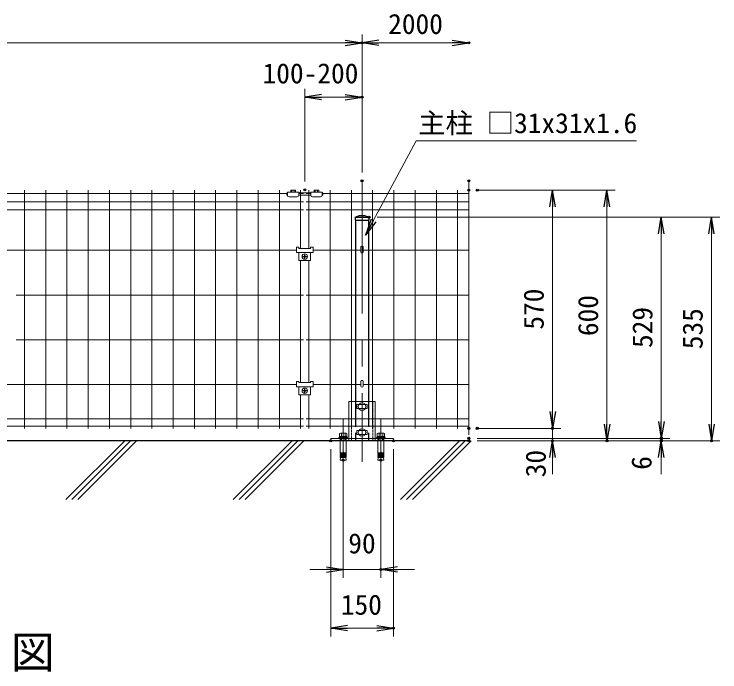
# Model space of a CAD drawing. Units: millimetres, scale not verified. Extents: x -4200 to 4200, y -2970 to 2970.
# Drawn here: x -1974 to -287, y -268 to 1306 of the extents above; entities that cross this region are included whole.
import ezdxf
from ezdxf.enums import TextEntityAlignment as Align

# ---------------------------------------------------------------- set-up
doc = ezdxf.new("R2010")
doc.units = ezdxf.units.MM
doc.header["$LTSCALE"] = 10
doc.header["$PDMODE"] = 32
doc.header["$PDSIZE"] = 5
doc.linetypes.add('DASHED', pattern=[7.5, 6, -1.5])
doc.linetypes.add('USER1', pattern=[50.8, 31.75, -6.35, 6.35, -6.35])
doc.layers.add('0-1_D-TTL-TXT', color=7, linetype='Continuous')
doc.layers.add('0-A_Defpoints', color=7, linetype='Continuous')
for name, color, linetype, lineweight in [('0-2_D-BGD', 7, 'Continuous', 25), ('0-3_D-BMK', 2, 'USER1', 13), ('0-4_D-STR3', 3, 'Continuous', 13), ('0-5_D-STR-DIM', 7, 'Continuous', 13), ('0-6_D-STR1', 1, 'Continuous', 25), ('0-7_D-STR2', 7, 'Continuous', 13), ('0-8_D-DCR-HCH', 7, 'Continuous', 13), ('0-9_0', 7, 'Continuous', 25), ('0-B_D-STR-TXT', 7, 'Continuous', 25)]:
    doc.layers.add(name, color=color, linetype=linetype, lineweight=lineweight)
doc.styles.add('ＭＳ ゴシック', font='')
doc.styles.get('ＭＳ ゴシック').set_extended_font_data('MS Gothic')

# ---------------------------------------------------------------- blocks, each defined once
blk = doc.blocks.new('_Open')
at = {"layer": '0-9_0'}
blk.add_line((-10, 1.667), (0, 0), dxfattribs=at)
blk.add_lwpolyline([(-10, -1.667), (0, 0), (-10, 0)], dxfattribs=at)
blk = doc.blocks.new('ベースプレート部品\u3000正面図')
at = {"layer": '0-4_D-STR3', "linetype": 'DASHED'}
for p, q in [((8393.49, 24200.71), (8393.49, 23260.71)), ((8903.49, 24200.71), (8903.49, 23260.71)), ((8128.49, 23320.71), (8128.49, 23260.71)), ((8268.49, 23320.71), (8268.49, 23260.71)), ((8333.49, 23320.71), (8333.49, 23260.71)), ((8963.49, 23320.71), (8963.49, 23260.71)), ((9028.49, 23320.71), (9028.49, 23260.71)), ((9168.49, 23320.71), (9168.49, 23260.71))]:
    blk.add_line(p, q, dxfattribs=at)
at = {"layer": '0-4_D-STR3'}
for p, q in [((8773.41, 24128.21), (8523.37, 24128.21)), ((8523.37, 24128.21), (8523.37, 24033.21)), ((8773.37, 24128.21), (8773.37, 24033.21)), ((8963.49, 24200.71), (8963.49, 23320.71)), ((8773.37, 24033.21), (8523.41, 24033.21)), ((8773.41, 23508.21), (8523.37, 23508.21)), ((8523.37, 23508.21), (8523.37, 23413.21)), ((8773.37, 23508.21), (8773.37, 23413.21)), ((7898.51, 23320.71), (9398.51, 23320.71)), ((8773.37, 23413.21), (8523.41, 23413.21)), ((9398.51, 23320.71), (9398.51, 23260.71))]:
    blk.add_line(p, q, dxfattribs=at)
for points in [[(8963.49, 24200.71), (8333.49, 24200.71), (8333.49, 23320.71)], [(7898.51, 23320.71), (7898.51, 23260.71), (9398.51, 23260.71)]]:
    blk.add_lwpolyline(points, dxfattribs=at)

msp = doc.modelspace()

# ---------------------------------------------------------------- linework, layer by layer
at = {"layer": '0-2_D-BGD'}
msp.add_line((-886.89, 284.58), (-3415.87, 284.58), dxfattribs=at)
at = {"layer": '0-3_D-BMK'}
for p, q in [((-1142.35, 906.85), (-1142.35, 234.58)), ((-1187.36, 335.6), (-1187.36, 192.53)), ((-1097.36, 335.6), (-1097.36, 192.53))]:
    msp.add_line(p, q, dxfattribs=at)
at = {"layer": '0-4_D-STR3'}
for p, q in [((-1322.3, 872.76), (-1322.3, 878.16)), ((-1322.3, 878.16), (-1320.8, 878.16)), ((-1320.8, 879.76), (-1293.8, 879.76)), ((-1320.8, 879.76), (-1320.8, 872.26)), ((-1312.81, 879.76), (-1312.81, 884.39)), ((-1312.81, 879.76), (-1301.8, 879.76)), ((-1312.3, 879.76), (-1302.3, 879.76)), ((-1311.43, 884.76), (-1303.17, 884.76)), ((-1310.06, 879.76), (-1310.06, 884.39)), ((-1304.55, 879.76), (-1304.55, 884.39)), ((-1301.8, 884.39), (-1301.8, 879.76)), ((-1293.8, 879.76), (-1293.8, 872.26)), ((-1293.8, 878.16), (-1264.8, 878.16)), ((-1264.8, 879.76), (-1237.8, 879.76)), ((-1264.8, 879.76), (-1264.8, 872.26)), ((-1256.82, 879.76), (-1256.82, 884.39)), ((-1256.82, 879.76), (-1245.8, 879.76)), ((-1256.31, 879.76), (-1246.31, 879.76)), ((-1256.3, 879.76), (-1246.3, 879.76)), ((-1255.44, 884.76), (-1247.18, 884.76)), ((-1254.06, 879.76), (-1254.06, 884.39)), ((-1248.56, 879.76), (-1248.56, 884.39)), ((-1245.8, 884.39), (-1245.8, 879.76)), ((-1237.8, 879.76), (-1237.8, 872.26)), ((-1237.8, 878.16), (-1236.3, 878.16)), ((-1236.3, 878.16), (-1236.3, 872.76)), ((-1322.3, 872.76), (-1320.8, 872.76)), ((-1316.8, 868.26), (-1297.8, 868.26)), ((-1293.8, 872.76), (-1264.8, 872.76)), ((-1260.8, 868.26), (-1241.8, 868.26)), ((-1237.8, 874.36), (-1236.3, 874.36)), ((-1237.8, 872.76), (-1236.3, 872.76)), ((-1299.31, 747.88), (-1299.31, 735.08)), ((-1293.31, 744.98), (-1265.31, 744.98)), ((-1265.31, 747.88), (-1265.31, 744.98)), ((-1265.31, 747.88), (-1259.31, 747.88)), ((-1259.31, 747.88), (-1259.31, 735.08)), ((-1144.95, 748.75), (-1144.95, 736.58)), ((-1139.75, 748.75), (-1139.75, 736.58)), ((-1299.31, 735.08), (-1259.31, 735.08)), ((-1293.31, 735.08), (-1293.31, 716.08)), ((-1282.78, 726.08), (-1280.78, 726.08)), ((-1279.78, 729.08), (-1279.78, 727.08)), ((-1278.78, 729.08), (-1278.78, 727.08)), ((-1275.78, 726.08), (-1277.78, 726.08)), ((-1265.31, 735.08), (-1265.31, 716.08)), ((-1293.31, 716.08), (-1265.31, 716.08)), ((-1282.78, 725.08), (-1280.78, 725.08)), ((-1279.78, 722.08), (-1279.78, 724.08)), ((-1278.78, 722.08), (-1278.78, 724.08)), ((-1275.78, 725.08), (-1277.78, 725.08)), ((-1299.34, 426.88), (-1293.34, 426.88)), ((-1299.34, 426.88), (-1299.34, 414.08)), ((-1293.34, 426.88), (-1293.34, 423.98)), ((-1293.34, 423.98), (-1265.34, 423.98)), ((-1265.34, 426.88), (-1259.34, 426.88)), ((-1265.34, 426.88), (-1265.34, 423.98)), ((-1259.34, 426.88), (-1259.34, 414.08)), ((-1144.95, 427.75), (-1144.95, 415.58)), ((-1139.75, 427.75), (-1139.75, 415.58)), ((-1299.34, 414.08), (-1259.34, 414.08)), ((-1293.34, 414.08), (-1293.34, 395.08)), ((-1282.81, 405.08), (-1280.81, 405.08)), ((-1279.81, 408.08), (-1279.81, 406.08)), ((-1278.81, 408.08), (-1278.81, 406.08)), ((-1275.81, 405.08), (-1277.81, 405.08)), ((-1265.34, 414.08), (-1265.34, 395.08)), ((-1293.34, 395.08), (-1265.34, 395.08)), ((-1282.81, 404.08), (-1280.81, 404.08)), ((-1279.81, 401.08), (-1279.81, 403.08)), ((-1278.81, 401.08), (-1278.81, 403.08)), ((-1275.81, 404.08), (-1277.81, 404.08)), ((-1196.15, 295.08), (-1196.15, 302.28)), ((-1180.43, 303.08), (-1194.05, 303.08)), ((-1192.35, 284.58), (-1192.35, 290.58)), ((-1191.75, 302.28), (-1191.75, 295.08)), ((-1191.55, 284.58), (-1191.55, 290.58)), ((-1188.6, 292.58), (-1186.1, 295.08)), ((-1183.15, 284.58), (-1183.15, 290.58)), ((-1182.95, 302.28), (-1182.95, 295.08)), ((-1182.35, 284.58), (-1182.35, 290.58)), ((-1178.55, 295.08), (-1178.55, 302.28)), ((-1106.15, 295.08), (-1106.15, 302.28)), ((-1090.43, 303.08), (-1104.05, 303.08)), ((-1102.35, 284.58), (-1102.35, 290.58)), ((-1101.75, 302.28), (-1101.75, 295.08)), ((-1101.55, 284.58), (-1101.55, 290.58)), ((-1098.6, 292.58), (-1096.1, 295.08)), ((-1093.15, 284.58), (-1093.15, 290.58)), ((-1092.95, 302.28), (-1092.95, 295.08)), ((-1092.35, 284.58), (-1092.35, 290.58)), ((-1088.55, 295.08), (-1088.55, 302.28)), ((-1187.73, 254.58), (-1194.35, 254.58)), ((-1187.73, 258.38), (-1187.73, 244.58)), ((-1186.98, 258.38), (-1186.98, 244.58)), ((-1186.98, 254.58), (-1180.35, 254.58)), ((-1097.73, 254.58), (-1104.35, 254.58)), ((-1097.73, 258.38), (-1097.73, 244.58)), ((-1096.98, 258.38), (-1096.98, 244.58)), ((-1096.98, 254.58), (-1090.35, 254.58)), ((-1187.73, 252.08), (-1194.56, 252.08)), ((-1187.73, 249.58), (-1194.35, 249.58)), ((-1187.73, 247.08), (-1194.35, 247.08)), ((-1186.98, 252.08), (-1180.35, 252.08)), ((-1186.98, 249.58), (-1180.35, 249.58)), ((-1186.98, 247.08), (-1180.35, 247.08)), ((-1097.73, 252.08), (-1104.56, 252.08)), ((-1097.73, 249.58), (-1104.35, 249.58)), ((-1097.73, 247.08), (-1104.35, 247.08)), ((-1096.98, 252.08), (-1090.35, 252.08)), ((-1096.98, 249.58), (-1090.35, 249.58)), ((-1096.98, 247.08), (-1090.35, 247.08))]:
    msp.add_line(p, q, dxfattribs=at)
for points in [[(-1299.31, 747.88), (-1293.31, 747.88), (-1293.31, 744.98)], [(-1196.55, 292.58), (-1196.55, 295.08), (-1178.15, 295.08), (-1178.15, 292.58)], [(-1106.55, 292.58), (-1106.55, 295.08), (-1088.15, 295.08), (-1088.15, 292.58)], [(-1186.98, 256.25), (-1180.35, 256.25), (-1180.35, 284.58), (-1194.35, 284.58), (-1194.35, 256.25), (-1187.73, 256.25)], [(-1096.98, 256.25), (-1090.35, 256.25), (-1090.35, 284.58), (-1104.35, 284.58), (-1104.35, 256.25), (-1097.73, 256.25)], [(-1194.04, 256.25), (-1194.35, 254.58), (-1194.35, 253.75), (-1187.73, 253.75)], [(-1194.04, 253.75), (-1194.35, 252.08), (-1194.35, 251.25), (-1187.73, 251.25)], [(-1180.67, 256.25), (-1180.35, 254.58), (-1180.35, 253.75), (-1186.98, 253.75)], [(-1180.67, 253.75), (-1180.35, 252.08), (-1180.35, 251.25), (-1186.98, 251.25)], [(-1104.04, 256.25), (-1104.35, 254.58), (-1104.35, 253.75), (-1097.73, 253.75)], [(-1104.04, 253.75), (-1104.35, 252.08), (-1104.35, 251.25), (-1097.73, 251.25)], [(-1090.67, 256.25), (-1090.35, 254.58), (-1090.35, 253.75), (-1096.98, 253.75)], [(-1090.67, 253.75), (-1090.35, 252.08), (-1090.35, 251.25), (-1096.98, 251.25)], [(-1194.04, 251.25), (-1194.35, 249.58), (-1194.35, 248.75), (-1187.73, 248.75)], [(-1180.67, 248.75), (-1180.35, 247.08), (-1180.35, 244.58), (-1194.35, 244.58), (-1194.35, 247.08), (-1194.04, 248.75)], [(-1180.88, 244.58), (-1180.35, 238.58), (-1194.35, 238.58), (-1193.83, 244.58)], [(-1180.35, 244.58), (-1187.04, 244.58), (-1194.35, 244.58)], [(-1180.67, 251.25), (-1180.35, 249.58), (-1180.35, 248.75), (-1186.98, 248.75)], [(-1104.04, 251.25), (-1104.35, 249.58), (-1104.35, 248.75), (-1097.73, 248.75)], [(-1090.67, 248.75), (-1090.35, 247.08), (-1090.35, 244.58), (-1104.35, 244.58), (-1104.35, 247.08), (-1104.04, 248.75)], [(-1090.88, 244.58), (-1090.35, 238.58), (-1104.35, 238.58), (-1103.83, 244.58)], [(-1090.35, 244.58), (-1097.04, 244.58), (-1104.35, 244.58)], [(-1090.67, 251.25), (-1090.35, 249.58), (-1090.35, 248.75), (-1096.98, 248.75)]]:
    msp.add_lwpolyline(points, dxfattribs=at)
for points in [[(-1176.85, 292.58), (-1176.85, 290.58), (-1197.85, 290.58), (-1197.85, 292.58)], [(-1086.85, 292.58), (-1086.85, 290.58), (-1107.85, 290.58), (-1107.85, 292.58)]]:
    msp.add_lwpolyline(points, close=True, dxfattribs=at)
for centre, radius in [((-1279.28, 725.58), 6.5), ((-1279.31, 404.58), 6.5), ((-1142.36, 366.58), 9), ((-1142.35, 304.58), 9)]:
    msp.add_circle(centre, radius, dxfattribs=at)
for centre, radius, start, end in [((-1311.43, 882), 2.75, 60, 120), ((-1307.3, 874.3), 10.46, 74.73852, 105.26148), ((-1303.17, 882), 2.75, 60, 120), ((-1255.44, 882), 2.75, 60, 120), ((-1251.31, 874.3), 10.46, 74.73852, 105.26148), ((-1247.18, 882), 2.75, 60, 120), ((-1316.8, 872.26), 4, 180, 270), ((-1297.8, 872.26), 4, 270, 0), ((-1260.8, 872.26), 4, 180, 270), ((-1241.8, 872.26), 4, 270, 0), ((-1282.78, 725.58), 0.5, 90.00001, 270), ((-1280.78, 727.08), 1, 270, 0.00001), ((-1279.28, 729.08), 0.5, 0, 179.99999), ((-1277.78, 727.08), 1, 180, 270), ((-1275.78, 725.58), 0.5, 270.00049, 90.00046), ((-1142.35, 736.58), 2.6, 180, 0), ((-1280.78, 724.08), 1, 0, 90), ((-1279.28, 722.08), 0.5, 180.00002, 0.00001), ((-1277.78, 724.08), 1, 90, 180), ((-1282.81, 404.58), 0.5, 90.00001, 270), ((-1280.81, 406.08), 1, 270, 0.00001), ((-1279.31, 408.08), 0.5, 0, 179.99999), ((-1277.81, 406.08), 1, 180, 270), ((-1275.81, 404.58), 0.5, 270.00049, 90.00046), ((-1142.35, 415.58), 2.6, 180, 0), ((-1280.81, 403.08), 1, 0, 90), ((-1279.31, 401.08), 0.5, 180.00002, 0.00001), ((-1277.81, 403.08), 1, 90, 180), ((-1193.95, 299.67), 3.42, 49.96723, 130.03277), ((-1187.35, 290.58), 12.5, 69.39031, 110.60969), ((-1180.75, 299.73), 3.38, 49.3117, 130.6883), ((-1103.95, 299.67), 3.42, 49.96723, 130.03277), ((-1097.35, 290.58), 12.5, 69.39031, 110.60969), ((-1090.75, 299.73), 3.38, 49.3117, 130.6883), ((-1187.35, 258.38), 0.375, 0, 180), ((-1097.35, 258.38), 0.375, 0, 180)]:
    msp.add_arc(centre, radius, start, end, dxfattribs=at)
for centre in [(-1142.35, 748.74), (-1142.35, 427.74)]:
    msp.add_ellipse(centre, major_axis=(-2.6, 0), ratio=0.649974, start_param=3.1415927, end_param=6.2831853, dxfattribs=at)
at = {"layer": '0-5_D-STR-DIM'}
for p, q in [((-1142.35, 926.85), (-1142.35, 1256.85)), ((-1142.35, 926.85), (-1142.35, 1256.85)), ((-3102.35, 1236.85), (-1182.35, 1236.85)), ((-1102.35, 1236.85), (-926.89, 1236.85)), ((-1279.28, 904.99), (-1279.28, 1126.85)), ((-1142.35, 926.85), (-1142.35, 1126.85)), ((-1239.28, 1106.85), (-1182.35, 1106.85)), ((-886.89, 906.85), (-886.89, 299.32)), ((-866.89, 884.58), (-666.89, 884.58)), ((-846.89, 884.58), (-536.89, 884.58)), ((-686.89, 844.58), (-686.89, 354.58)), ((-556.89, 844.58), (-556.89, 324.58)), ((-1105.85, 819.58), (-406.89, 819.58)), ((-1105.85, 819.58), (-286.89, 819.58)), ((-426.89, 779.58), (-426.89, 330.58)), ((-306.89, 779.58), (-306.89, 324.58)), ((-686.89, 354.58), (-686.89, 394.58)), ((-426.89, 330.58), (-426.89, 370.58)), ((-866.89, 314.58), (-666.89, 314.58)), ((-846.89, 314.58), (-666.89, 314.58)), ((-686.89, 314.58), (-686.89, 284.58)), ((-866.89, 290.58), (-406.89, 290.58)), ((-866.89, 290.58), (-406.89, 290.58)), ((-426.89, 290.58), (-426.89, 284.58)), ((-866.89, 284.58), (-666.89, 284.58)), ((-866.89, 284.58), (-536.89, 284.58)), ((-866.89, 284.58), (-406.89, 284.58)), ((-866.89, 284.58), (-286.89, 284.58)), ((-1217.35, 264.58), (-1217.35, -183.4)), ((-1067.35, 264.58), (-1067.35, -183.4)), ((-686.89, 244.58), (-686.89, 204.58)), ((-426.89, 244.58), (-426.89, 204.58)), ((-1187.35, 218.58), (-1187.35, -43.16)), ((-1097.36, 218.58), (-1097.36, -43.16)), ((-1227.35, -23.16), (-1267.35, -23.16)), ((-1187.35, -23.16), (-1097.36, -23.16)), ((-1057.36, -23.16), (-1017.36, -23.16)), ((-1177.35, -163.4), (-1107.35, -163.4))]:
    msp.add_line(p, q, dxfattribs=at)
at = {"layer": '0-6_D-STR1'}
for p, q in [((-1158.85, 819.58), (-1148.35, 823.58)), ((-1158.85, 819.58), (-1125.85, 819.58)), ((-1158.85, 819.58), (-1158.85, 812.58)), ((-1158.85, 812.58), (-1125.85, 812.58)), ((-1157.85, 812.58), (-1157.85, 378.58)), ((-1148.35, 823.58), (-1136.35, 823.58)), ((-1136.35, 823.58), (-1125.85, 819.58)), ((-1126.85, 812.58), (-1126.85, 378.58)), ((-1125.85, 819.58), (-1125.85, 812.58))]:
    msp.add_line(p, q, dxfattribs=at)
at = {"layer": '0-6_D-STR1', "linetype": 'DASHED'}
for p, q in [((-1157.85, 378.58), (-1157.85, 284.58)), ((-1126.85, 378.58), (-1126.85, 284.58))]:
    msp.add_line(p, q, dxfattribs=at)
at = {"layer": '0-7_D-STR2'}
for p, q in [((-1949.29, 884.58), (-1949.29, 314.58)), ((-1898.53, 884.58), (-1898.53, 314.58)), ((-1847.76, 884.58), (-1847.76, 314.58)), ((-1796.99, 884.58), (-1796.99, 314.58)), ((-1746.22, 884.58), (-1746.22, 314.58)), ((-1695.45, 884.58), (-1695.45, 314.58)), ((-1644.68, 884.58), (-1644.68, 314.58)), ((-1593.91, 884.58), (-1593.91, 314.58)), ((-1543.14, 884.58), (-1543.14, 314.58)), ((-1492.37, 884.58), (-1492.37, 314.58)), ((-1441.6, 884.58), (-1441.6, 314.58)), ((-1390.83, 884.58), (-1390.83, 314.58)), ((-1340.06, 884.58), (-1340.06, 314.58)), ((-1289.29, 884.58), (-1289.29, 744.98)), ((-1269.29, 884.58), (-1269.29, 744.98)), ((-1218.53, 884.58), (-1218.53, 314.58)), ((-1167.76, 884.58), (-1167.76, 314.58)), ((-1116.99, 884.58), (-1116.99, 314.58)), ((-1066.22, 884.58), (-1066.22, 314.58)), ((-1015.45, 884.58), (-1015.45, 314.58)), ((-964.68, 884.58), (-964.68, 314.58)), ((-913.91, 884.58), (-913.91, 314.58)), ((-1320.8, 876.16), (-3237.82, 876.16)), ((-1282.29, 876.16), (-1293.8, 876.16)), ((-1264.8, 876.16), (-1276.31, 876.16)), ((-886.89, 876.16), (-1237.8, 876.16)), ((-1282.29, 856.58), (-3276.31, 856.58)), ((-886.89, 856.58), (-1276.31, 856.58)), ((-1282.29, 837.01), (-3276.31, 837.01)), ((-886.89, 837.01), (-1276.31, 837.01)), ((-1299.31, 740.58), (-3139.75, 740.58)), ((-1144.95, 740.58), (-1259.31, 740.58)), ((-886.89, 740.58), (-1139.75, 740.58)), ((-1289.29, 716.08), (-1289.29, 423.98)), ((-1269.29, 716.08), (-1269.29, 423.98)), ((-1282.29, 633.58), (-1969.22, 633.58)), ((-886.89, 633.58), (-1276.29, 633.58)), ((-1282.29, 526.58), (-1969.22, 526.58)), ((-886.89, 526.58), (-1276.29, 526.58)), ((-1299.34, 419.58), (-3139.75, 419.58)), ((-1144.95, 419.58), (-1259.34, 419.58)), ((-886.89, 419.58), (-1139.75, 419.58)), ((-1289.29, 395.08), (-1289.29, 314.58)), ((-1269.29, 395.08), (-1269.29, 314.58)), ((-1282.29, 337.61), (-3276.31, 337.61)), ((-886.89, 337.61), (-1276.31, 337.61)), ((-1282.29, 319.98), (-3276.31, 319.98)), ((-886.89, 319.98), (-1276.31, 319.98))]:
    msp.add_line(p, q, dxfattribs=at)
at = {"layer": '0-8_D-DCR-HCH'}
for p, q in [((-1850.35, 143.98), (-1709.74, 284.58)), ((-1836.2, 143.98), (-1695.6, 284.58)), ((-1822.06, 143.98), (-1681.46, 284.58)), ((-1450.35, 143.98), (-1309.74, 284.58)), ((-1436.2, 143.98), (-1295.6, 284.58)), ((-1422.06, 143.98), (-1281.46, 284.58)), ((-1050.35, 143.98), (-909.74, 284.58)), ((-1036.2, 143.98), (-895.6, 284.58)), ((-1022.06, 143.98), (-881.46, 284.58))]:
    msp.add_line(p, q, dxfattribs=at)
at = {"layer": '0-A_Defpoints'}
for p in [(-1142.35, 1236.85), (-886.89, 1236.85), (-1142.35, 1106.85), (-1142.35, 906.85), (-886.89, 906.85), (-1279.28, 884.99), (-886.89, 884.58), (-866.89, 884.58), (-1125.85, 819.58), (-886.89, 314.58), (-866.89, 314.58), (-686.89, 314.58), (-1217.35, 284.58), (-1067.35, 284.58), (-886.89, 290.58), (-886.89, 284.58), (-886.89, 284.58), (-686.89, 284.58), (-556.89, 284.58), (-426.89, 290.58), (-426.89, 284.58), (-306.89, 284.58), (-1187.35, 238.58), (-1097.36, 238.58), (-1097.36, -23.16), (-1067.35, -163.4)]:
    msp.add_point(p, dxfattribs=at)
at = {"layer": '0-B_D-STR-TXT', "lineweight": 13}
msp.add_lwpolyline([(-485.96, 1002.1), (-1013.2, 1002.1), (-1132.99, 778.46)], dxfattribs=at)

# ---------------------------------------------------------------- block references
at = {"layer": '0-5_D-STR-DIM'}
for name, p, xscale, yscale in [('_Open', (-1142.35, 1236.85), 4, 4), ('_Open', (-886.89, 1236.85), 4, 4), ('_Open', (-1142.35, 1106.85), 4, 4), ('ベースプレート部品\u3000正面図', (-2007.2, -2041.49), 0.1, 0.1), ('_Open', (-1187.35, -23.16), 4, 4), ('_Open', (-1067.35, -163.4), 4, 4)]:
    msp.add_blockref(name, p, dxfattribs=dict(at, xscale=xscale, yscale=yscale))
at = {"layer": '0-5_D-STR-DIM', "xscale": 4, "yscale": 4}
for p, rotation in [((-1142.35, 1236.85), 180), ((-1279.28, 1106.85), 180), ((-686.89, 884.58), 90), ((-556.89, 884.58), 90), ((-426.89, 819.58), 90), ((-306.89, 819.58), 90), ((-686.89, 314.58), 270), ((-686.89, 314.58), 270), ((-556.89, 284.58), 270), ((-426.89, 290.58), 270), ((-426.89, 290.58), 270), ((-306.89, 284.58), 270), ((-686.89, 284.58), 90), ((-426.89, 284.58), 90), ((-1097.36, -23.16), 180), ((-1217.35, -163.4), 180)]:
    msp.add_blockref('_Open', p, dxfattribs=dict(at, rotation=rotation))
at = {"layer": '0-B_D-STR-TXT', "xscale": 4, "yscale": 4, "rotation": 241.82519}
msp.add_blockref('_Open', (-1133.93, 776.69), dxfattribs=at)

# ---------------------------------------------------------------- texts
at = {"layer": '0-1_D-TTL-TXT', "style": 'ＭＳ ゴシック'}
msp.add_text('正\u3000面\u3000図', height=76.98, dxfattribs=at).set_placement((-2402.25, -282.77), align=Align.BOTTOM_LEFT)
at = {"layer": '0-5_D-STR-DIM', "style": 'ＭＳ ゴシック'}
for s, p in [('2000', (-1079.87, 1243.59)), ('100-200', (-1380.13, 1125.46)), ('90', (-1175.23, 1.02)), ('150', (-1193, -145.71))]:
    msp.add_text(s, height=48.09, dxfattribs=at).set_placement(p, align=Align.BOTTOM_LEFT)
for s, p in [('570', (-693.64, 550.71)), ('600', (-563.64, 535.33)), ('529', (-433.64, 506.86)), ('535', (-313.64, 503.86)), ('30', (-688.76, 197.5)), ('6', (-435.89, 215.46))]:
    msp.add_text(s, height=48.09, rotation=90, dxfattribs=at).set_placement(p, align=Align.BOTTOM_LEFT)
at = {"layer": '0-B_D-STR-TXT', "style": 'ＭＳ ゴシック'}
msp.add_text('主柱 □31x31x1.6', height=48.09, dxfattribs=at).set_placement((-1008.35, 1006.36), align=Align.BOTTOM_LEFT)

doc.saveas('drawing.dxf')
